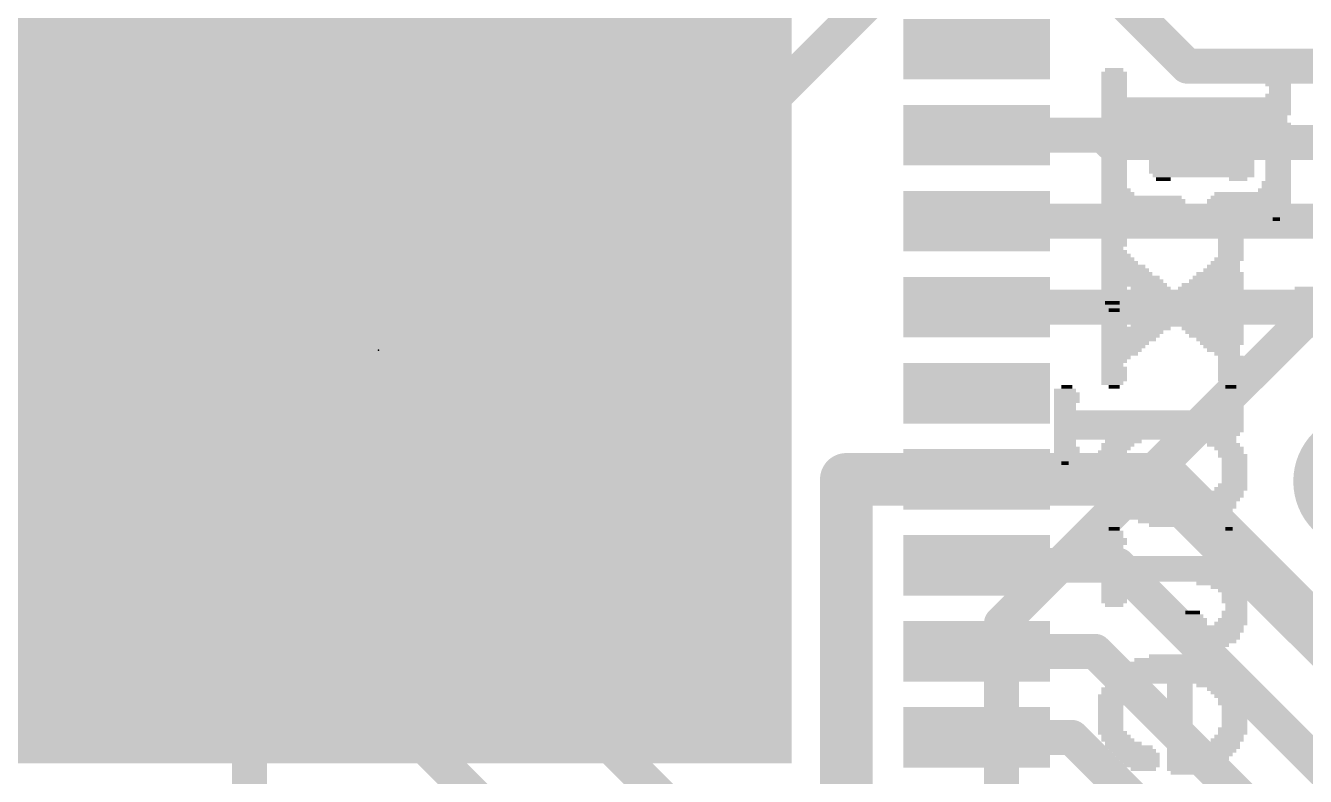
# Model space of a CAD drawing. Extents: x -0.1 to 35.7, y -0.1 to 17.9.
# Drawn here: x 17.76 to 25.2, y 5.91 to 10.27 of the extents above; entities that cross this region are included whole.
import ezdxf

# ---------------------------------------------------------------- set-up
doc = ezdxf.new("R2010")
doc.units = 0
for name, color, linetype in [('1', 12, 'CONTINUOUS'), ('16', 132, 'CONTINUOUS'), ('18', 110, 'CONTINUOUS'), ('200', 40, 'CONTINUOUS'), ('23', 40, 'CONTINUOUS'), ('29', 253, 'CONTINUOUS')]:
    doc.layers.add(name, color=color, linetype=linetype)

# ---------------------------------------------------------------- blocks, each defined once
blk = doc.blocks.new('RECT')
blk.add_solid([(-0.5, -0.5), (0.5, -0.5), (-0.5, 0.5), (0.5, 0.5)])
blk = doc.blocks.new('ROUNDV')
at = {"const_width": 0.5}
blk.add_lwpolyline([(0, -0.25, 1), (0, 0.25, 1), (0, -0.25)], format="xyb", dxfattribs=at)

msp = doc.modelspace()

# ---------------------------------------------------------------- linework, layer by layer
at = {"layer": '1'}
for points, const_width in [([(23.912, 10.632), (24.511, 10.033)], 0.2032), ([(24.511, 10.033), (26.2255, 10.033)], 0.2032), ([(24.023, 9.632), (23.287, 9.632)], 0.2032), ([(24.0665, 9.5885), (24.023, 9.632)], 0.2032), ([(25.9715, 9.5885), (24.0665, 9.5885)], 0.2032), ([(19.812, 9.271), (19.685, 9.398)], 0.2032), ([(19.812, 8.505), (19.812, 9.271)], 0.2032), ([(23.287, 9.132), (25.7055, 9.132)], 0.2032), ([(23.287, 8.632), (25.5945, 8.632)], 0.2032), ([(19.304, 7.8105), (19.304, 8.382)], 0.2032), ([(19.304, 8.382), (19.812, 8.382)], 0.2032), ([(22.5298, 5.6642), (22.5298, 7.632)], 0.3048), ([(22.5298, 7.632), (23.287, 7.632)], 0.3048), ([(24.372, 7.632), (23.287, 7.632)], 0.3048), ([(24.372, 7.632), (25.9715, 6.0325)], 0.3048), ([(19.062, 4.907), (19.062, 7.505)], 0.2032), ([(23.287, 7.132), (24.11, 7.132)], 0.2032), ([(24.11, 7.132), (25.527, 5.715)], 0.2032), ([(23.287, 6.632), (23.975, 6.632)], 0.2032), ([(23.975, 6.632), (25.0825, 5.5245)], 0.2032), ([(23.84, 6.132), (23.287, 6.132)], 0.2032), ([(23.84, 6.132), (24.638, 5.334)], 0.2032)]:
    msp.add_lwpolyline(points, dxfattribs=dict(at, const_width=const_width))
for points, const_width in [([(24.511, 10.0838, 1), (24.511, 9.9822)], 0.1016), ([(24.4751, 9.9971, 1), (24.5469, 10.0689)], 0.1016), ([(23.287, 9.6828, 1), (23.287, 9.5812)], 0.1016), ([(24.0589, 9.6679, 1), (23.9871, 9.5961)], 0.1016), ([(24.0665, 9.6393, 1), (24.0665, 9.5377)], 0.1016), ([(24.023, 9.5812, 1), (24.023, 9.6828)], 0.1016), ([(24.0306, 9.5526, 1), (24.1024, 9.6244)], 0.1016), ([(19.7209, 9.4339, 1), (19.6491, 9.3621)], 0.1016), ([(19.8628, 9.271, 1), (19.7612, 9.271)], 0.1016), ([(19.7761, 9.2351, 1), (19.8479, 9.3069)], 0.1016), ([(23.287, 9.1828, 1), (23.287, 9.0812)], 0.1016), ([(23.287, 8.6828, 1), (23.287, 8.5812)], 0.1016), ([(19.7612, 8.505, 1), (19.8628, 8.505)], 0.1016), ([(19.3548, 8.382, 1), (19.2532, 8.382)], 0.1016), ([(19.304, 8.4328, 1), (19.304, 8.3312)], 0.1016), ([(19.812, 8.3312, 1), (19.812, 8.4328)], 0.1016), ([(19.2532, 7.8105, 1), (19.3548, 7.8105)], 0.1016), ([(22.606, 7.632, 1), (22.4536, 7.632)], 0.1524), ([(22.5298, 7.7082, 1), (22.5298, 7.5558)], 0.1524), ([(23.287, 7.7082, 1), (23.287, 7.5558)], 0.1524), ([(23.287, 7.5558, 1), (23.287, 7.7082)], 0.1524), ([(24.4259, 7.6859, 1), (24.3181, 7.5781)], 0.1524), ([(24.372, 7.5558, 1), (24.372, 7.7082)], 0.1524), ([(19.1128, 7.505, 1), (19.0112, 7.505)], 0.1016), ([(23.287, 7.1828, 1), (23.287, 7.0812)], 0.1016), ([(24.1459, 7.1679, 1), (24.0741, 7.0961)], 0.1016), ([(24.11, 7.0812, 1), (24.11, 7.1828)], 0.1016), ([(23.287, 6.6828, 1), (23.287, 6.5812)], 0.1016), ([(24.0109, 6.6679, 1), (23.9391, 6.5961)], 0.1016), ([(23.975, 6.5812, 1), (23.975, 6.6828)], 0.1016), ([(23.287, 6.1828, 1), (23.287, 6.0812)], 0.1016), ([(23.8759, 6.1679, 1), (23.8041, 6.0961)], 0.1016), ([(23.84, 6.0812, 1), (23.84, 6.1828)], 0.1016)]:
    msp.add_lwpolyline(points, format="xyb", dxfattribs=dict(at, const_width=const_width))
at = {"layer": '16', "const_width": 0.2032}
for points in [[(14.986, 13.3985), (18.2245, 10.16)], [(21.7805, 10.16), (22.7965, 11.176)], [(20.828, 8.5725), (22.987, 10.7315)], [(18.2245, 10.16), (21.7805, 10.16)], [(26.4795, 9.8425), (23.4315, 6.7945)], [(17.9705, 8.5725), (17.145, 9.398)], [(17.9705, 8.5725), (20.828, 8.5725)], [(15.1765, 7.0485), (20.193, 7.0485)], [(23.4315, 3.81), (20.193, 7.0485)], [(23.4315, 6.7945), (23.4315, 4.826)], [(15.0495, 6.604), (19.558, 6.604)], [(19.558, 6.604), (22.2885, 3.8735)]]:
    msp.add_lwpolyline(points, dxfattribs=at)
at = {"layer": '16', "const_width": 0.1016}
for points in [[(18.2245, 10.2108, 1), (18.2245, 10.1092)], [(21.7805, 10.1092, 1), (21.7805, 10.2108)], [(18.1886, 10.1241, 1), (18.2604, 10.1959)], [(21.7446, 10.1959, 1), (21.8164, 10.1241)], [(17.9705, 8.6233, 1), (17.9705, 8.5217)], [(17.9346, 8.5366, 1), (18.0064, 8.6084)], [(20.7921, 8.6084, 1), (20.8639, 8.5366)], [(20.828, 8.5217, 1), (20.828, 8.6233)], [(20.2289, 7.0844, 1), (20.1571, 7.0126)], [(20.193, 6.9977, 1), (20.193, 7.0993)], [(23.4823, 6.7945, 1), (23.3807, 6.7945)], [(23.3956, 6.8304, 1), (23.4674, 6.7586)], [(19.5939, 6.6399, 1), (19.5221, 6.5681)], [(19.558, 6.5532, 1), (19.558, 6.6548)]]:
    msp.add_lwpolyline(points, format="xyb", dxfattribs=at)
at = {"layer": '23'}
msp.add_point((19.812, 8.382), dxfattribs=at)

# ---------------------------------------------------------------- block references
at = {"layer": '1', "xscale": 4.7, "yscale": 4.7}
msp.add_blockref('RECT', (19.812, 8.382), dxfattribs=at)
at = {"layer": '1', "xscale": 0.75, "yscale": 0.25, "rotation": 180}
for p in [(23.287, 10.132), (23.287, 9.632), (23.287, 9.132), (23.287, 8.632), (23.287, 8.132), (23.287, 7.632), (23.287, 7.132), (23.287, 6.632), (23.287, 6.132)]:
    msp.add_blockref('RECT', p, dxfattribs=at)
at = {"layer": '18', "xscale": 0.8001, "yscale": 0.8001}
for p in [(19.685, 9.398), (19.685, 9.398), (19.304, 7.8105), (19.304, 7.8105), (21.5265, 7.5565), (21.5265, 7.5565), (25.527, 7.62), (25.527, 7.62)]:
    msp.add_blockref('ROUNDV', p, dxfattribs=at)
at = {"layer": '200', "yscale": 0.0212}
for p, xscale in [((24.0867, 9.9903), 0.1482), ((24.0867, 9.9691), 0.1482), ((24.0867, 10.0114), 0.1058), ((25.0392, 9.9903), 0.1482), ((25.0392, 9.9691), 0.1482), ((25.0392, 10.0114), 0.1058), ((24.0867, 9.9479), 0.1482), ((24.0867, 9.9268), 0.1482), ((24.0867, 9.9056), 0.1482), ((24.0867, 9.8844), 0.1482), ((25.0392, 9.9479), 0.1482), ((25.0392, 9.9268), 0.1482), ((25.0497, 9.9056), 0.127), ((25.0497, 9.8844), 0.127), ((24.0867, 9.8633), 0.1482), ((24.5629, 9.8421), 1.1006), ((24.5629, 9.8209), 1.1006), ((25.0392, 9.8633), 0.1482), ((24.5629, 9.7998), 1.1006), ((24.5629, 9.7786), 1.1006), ((24.5629, 9.7574), 1.1006), ((24.5524, 9.7363), 1.0795), ((24.5524, 9.7151), 1.0795), ((24.5629, 9.6939), 1.1006), ((24.1079, 9.6728), 0.1905), ((24.5841, 9.6728), 0.1693), ((25.018, 9.6728), 0.1905), ((24.0867, 9.6516), 0.1482), ((24.0867, 9.6304), 0.1482), ((24.0867, 9.6093), 0.1482), ((24.0867, 9.5881), 0.1482), ((24.5947, 9.6516), 0.1482), ((24.5947, 9.6304), 0.1482), ((24.5947, 9.6093), 0.1482), ((24.5947, 9.5881), 0.1482), ((25.0286, 9.6516), 0.1693), ((25.0392, 9.6304), 0.1482), ((25.0392, 9.6093), 0.1482), ((25.0392, 9.5881), 0.1482), ((24.0867, 9.567), 0.1482), ((24.0867, 9.5458), 0.1482), ((24.0867, 9.5246), 0.1482), ((24.5947, 9.5246), 0.1905), ((24.5947, 9.567), 0.1482), ((24.5947, 9.5458), 0.1482), ((25.0392, 9.567), 0.1482), ((25.0392, 9.5458), 0.1482), ((25.0392, 9.5246), 0.1482), ((24.0867, 9.5035), 0.1482), ((24.0867, 9.4823), 0.1482), ((24.0867, 9.4611), 0.1482), ((24.0867, 9.44), 0.1482), ((24.5947, 9.4823), 0.6138), ((24.5947, 9.4611), 0.6138), ((24.5947, 9.44), 0.6138), ((24.5947, 9.5035), 0.5715), ((25.0392, 9.5035), 0.1482), ((25.0392, 9.4823), 0.1482), ((25.0392, 9.4611), 0.1482), ((25.0392, 9.44), 0.1482), ((24.0867, 9.4188), 0.1482), ((24.0867, 9.3976), 0.1482), ((24.0867, 9.3765), 0.1482), ((24.5947, 9.4188), 0.6138), ((24.6053, 9.3976), 0.5926), ((24.3724, 9.3765), 0.0847), ((24.8063, 9.3765), 0.1058), ((25.0392, 9.4188), 0.1482), ((25.0392, 9.3976), 0.1482), ((25.0392, 9.3765), 0.1482), ((24.0867, 9.3553), 0.1482), ((24.0867, 9.3341), 0.1482), ((24.0973, 9.313), 0.1693), ((24.1079, 9.2918), 0.1905), ((24.891, 9.2918), 0.4445), ((25.018, 9.313), 0.1905), ((25.0286, 9.3553), 0.1693), ((25.0286, 9.3341), 0.1693), ((24.2454, 9.2706), 0.4656), ((24.256, 9.2495), 0.4868), ((24.256, 9.2283), 0.4868), ((24.8698, 9.2495), 0.4868), ((24.8698, 9.2283), 0.4868), ((24.8804, 9.2706), 0.4656), ((24.256, 9.2071), 0.4868), ((24.256, 9.186), 0.4868), ((24.256, 9.1648), 0.4868), ((24.256, 9.1436), 0.4445), ((24.8698, 9.2071), 0.4868), ((24.8698, 9.186), 0.4868), ((24.8698, 9.1648), 0.4445), ((25.0286, 9.1436), 0.0423), ((24.0867, 9.0801), 0.1058), ((24.0761, 9.059), 0.127), ((24.0867, 9.0378), 0.1482), ((24.0867, 9.0166), 0.1482), ((24.0867, 8.9955), 0.1482), ((24.764, 9.0378), 0.1482), ((24.764, 9.0166), 0.1482), ((24.764, 8.9955), 0.1482), ((24.764, 9.059), 0.1058), ((24.0761, 8.9743), 0.127), ((24.0867, 8.9531), 0.1482), ((24.0973, 8.932), 0.1693), ((24.764, 8.9743), 0.1482), ((24.764, 8.9531), 0.1482), ((24.764, 8.932), 0.1482), ((24.1396, 8.8685), 0.254), ((24.1502, 8.8473), 0.2752), ((24.1079, 8.9108), 0.1905), ((24.1185, 8.8896), 0.2117), ((24.7111, 8.8473), 0.2117), ((24.7217, 8.8685), 0.1905), ((24.7323, 8.8896), 0.1693), ((24.7534, 8.9108), 0.1693), ((24.1608, 8.8261), 0.2963), ((24.182, 8.805), 0.3387), ((24.1925, 8.7838), 0.3598), ((24.6793, 8.7838), 0.3175), ((24.6899, 8.805), 0.2963), ((24.7005, 8.8261), 0.2752), ((24.2031, 8.7626), 0.381), ((24.0867, 8.7415), 0.1482), ((24.0867, 8.7203), 0.1482), ((24.0867, 8.6992), 0.1482), ((24.2984, 8.7415), 0.2328), ((24.5206, 8.7203), 0.635), ((24.4359, 8.6992), 0.4233), ((24.6476, 8.7415), 0.381), ((24.6582, 8.7626), 0.3598), ((24.764, 8.6992), 0.1482), ((25.9281, 8.6992), 1.6721), ((25.9387, 8.7203), 1.6509), ((25.9493, 8.7415), 1.6298), ((24.0761, 8.678), 0.127), ((24.0761, 8.6568), 0.0847), ((24.4465, 8.678), 0.3598), ((24.4465, 8.6568), 0.3175), ((24.4359, 8.6357), 0.254), ((24.764, 8.678), 0.1482), ((24.764, 8.6568), 0.1058), ((25.9175, 8.678), 1.6933), ((25.9281, 8.6568), 1.7144), ((25.9281, 8.6357), 1.7144), ((24.0761, 8.5933), 0.127), ((24.0867, 8.5722), 0.1482), ((24.0867, 8.551), 0.1482), ((24.0867, 8.6145), 0.0635), ((24.4359, 8.551), 0.4657), ((24.4359, 8.5722), 0.381), ((24.4359, 8.5933), 0.3387), ((24.4359, 8.6145), 0.2963), ((24.764, 8.5722), 0.1482), ((24.764, 8.551), 0.1482), ((24.764, 8.5933), 0.1058), ((25.9387, 8.6145), 1.7356), ((25.9387, 8.5933), 1.7356), ((25.9493, 8.5722), 1.7568), ((25.9599, 8.551), 1.7779), ((24.0867, 8.5298), 0.1482), ((24.2137, 8.5087), 0.4022), ((24.1925, 8.4875), 0.3598), ((24.182, 8.4663), 0.3387), ((24.51, 8.5298), 0.6561), ((24.6582, 8.5087), 0.3598), ((24.6688, 8.4875), 0.3387), ((24.6793, 8.4663), 0.3175), ((26.108, 8.5298), 2.0319), ((26.108, 8.5087), 1.9896), ((25.7165, 8.4875), 1.1641), ((25.7165, 8.4663), 1.1218), ((24.1714, 8.4452), 0.3175), ((24.1502, 8.424), 0.2752), ((24.1396, 8.4028), 0.254), ((24.7005, 8.4452), 0.2752), ((24.7111, 8.424), 0.254), ((24.7111, 8.4028), 0.2117), ((24.129, 8.3817), 0.2328), ((24.0867, 8.3182), 0.1482), ((24.1185, 8.3605), 0.2117), ((24.0973, 8.3393), 0.1693), ((24.7217, 8.3817), 0.1905), ((24.7428, 8.3605), 0.1482), ((24.764, 8.3393), 0.1482), ((24.764, 8.3182), 0.1482), ((24.0761, 8.297), 0.127), ((24.0867, 8.2758), 0.1482), ((24.0867, 8.2547), 0.1482), ((24.764, 8.297), 0.1482), ((24.764, 8.2758), 0.1482), ((24.764, 8.2547), 0.1482), ((23.8115, 8.17), 0.0635), ((24.0867, 8.2335), 0.1482), ((24.0867, 8.2123), 0.1482), ((24.0761, 8.1912), 0.127), ((24.0867, 8.17), 0.0635), ((24.764, 8.2335), 0.1482), ((24.764, 8.2123), 0.1482), ((24.764, 8.1912), 0.1058), ((24.764, 8.17), 0.0635), ((23.8115, 8.1277), 0.1482), ((23.8115, 8.1065), 0.1482), ((23.801, 8.1488), 0.127), ((24.764, 8.1277), 0.1482), ((24.764, 8.1065), 0.1482), ((24.764, 8.1488), 0.1058), ((23.8115, 8.0853), 0.1482), ((23.801, 8.0642), 0.127), ((23.801, 8.043), 0.127), ((24.2878, 8.0218), 1.1006), ((24.764, 8.0853), 0.1482), ((24.764, 8.0642), 0.1482), ((24.7746, 8.043), 0.127), ((24.2878, 8.0007), 1.1006), ((24.2878, 7.9795), 1.1006), ((24.2878, 7.9583), 1.1006), ((24.2772, 7.8949), 1.0795), ((24.2666, 7.8737), 1.0583), ((24.2878, 7.9372), 1.1006), ((24.2878, 7.916), 1.1006), ((23.8115, 7.8102), 0.1482), ((23.801, 7.8525), 0.127), ((23.801, 7.8314), 0.127), ((24.1079, 7.8314), 0.1905), ((24.0973, 7.8102), 0.1693), ((24.1396, 7.8525), 0.2117), ((24.6793, 7.8525), 0.2328), ((24.7217, 7.8314), 0.1905), ((24.7534, 7.8102), 0.1693), ((23.8115, 7.789), 0.1482), ((23.8115, 7.7679), 0.1482), ((23.8115, 7.7467), 0.1058), ((23.801, 7.7255), 0.0423), ((24.0655, 7.7679), 0.1482), ((24.0655, 7.7467), 0.1482), ((24.0655, 7.7255), 0.1482), ((24.0761, 7.789), 0.1693), ((24.764, 7.789), 0.1482), ((24.7746, 7.7679), 0.1693), ((24.7852, 7.7467), 0.1482), ((24.7852, 7.7255), 0.1482), ((24.0655, 7.7044), 0.1482), ((24.0655, 7.6832), 0.1482), ((24.0655, 7.662), 0.1482), ((24.7852, 7.7044), 0.1482), ((24.7852, 7.6832), 0.1482), ((24.7852, 7.662), 0.1482), ((24.0655, 7.6409), 0.1482), ((24.0761, 7.6197), 0.1693), ((24.0761, 7.5985), 0.1693), ((24.0973, 7.5774), 0.1693), ((24.764, 7.5774), 0.1905), ((24.7746, 7.5985), 0.1693), ((24.7852, 7.6409), 0.1482), ((24.7852, 7.6197), 0.1482), ((24.1079, 7.5562), 0.1905), ((24.1925, 7.5139), 0.3175), ((24.1396, 7.535), 0.2117), ((24.6688, 7.5139), 0.2963), ((24.7217, 7.535), 0.2328), ((24.7428, 7.5562), 0.1905), ((24.4254, 7.4927), 0.7408), ((24.4359, 7.4715), 0.7196), ((24.4359, 7.4504), 0.6773), ((24.4359, 7.4292), 0.5926), ((24.4359, 7.408), 0.5503), ((24.4465, 7.3869), 0.4445), ((24.4465, 7.3657), 0.3175), ((24.0761, 7.3234), 0.127), ((24.0761, 7.3022), 0.127), ((24.0867, 7.281), 0.1482), ((24.0867, 7.3445), 0.0635), ((24.764, 7.3022), 0.1482), ((24.764, 7.281), 0.1482), ((24.764, 7.3234), 0.1058), ((24.7534, 7.3445), 0.0423), ((24.0867, 7.2599), 0.1482), ((24.0761, 7.2387), 0.127), ((24.0761, 7.2175), 0.127), ((24.764, 7.2599), 0.1482), ((24.764, 7.2387), 0.1482), ((24.764, 7.2175), 0.1482), ((24.0867, 7.1964), 0.1482), ((24.4254, 7.1752), 0.8255), ((24.4254, 7.154), 0.8255), ((24.4254, 7.1329), 0.8255), ((24.7428, 7.1964), 0.1905), ((24.4254, 7.1117), 0.8255), ((24.4254, 7.0905), 0.8255), ((24.4148, 7.0694), 0.8043), ((24.0761, 7.0059), 0.127), ((24.0761, 6.9847), 0.127), ((24.4042, 7.0482), 0.7831), ((24.0973, 7.0271), 0.1693), ((24.6899, 7.0271), 0.254), ((24.7428, 7.0059), 0.1905), ((24.764, 6.9847), 0.1482), ((24.0867, 6.9636), 0.1482), ((24.0867, 6.9424), 0.1482), ((24.0867, 6.9212), 0.1482), ((24.7852, 6.9636), 0.1482), ((24.7852, 6.9424), 0.1482), ((24.7852, 6.9212), 0.1482), ((24.0867, 6.9001), 0.1058), ((24.5418, 6.8366), 0.127), ((24.5418, 6.8577), 0.0847), ((24.7852, 6.8577), 0.1482), ((24.7852, 6.8366), 0.1482), ((24.7958, 6.9001), 0.127), ((24.7958, 6.8789), 0.127), ((24.637, 6.7731), 0.4022), ((24.5418, 6.8154), 0.1693), ((24.5418, 6.7942), 0.1693), ((24.764, 6.7942), 0.1905), ((24.7746, 6.8154), 0.1693), ((24.637, 6.7519), 0.4022), ((24.637, 6.7307), 0.3598), ((24.637, 6.7096), 0.3598), ((24.637, 6.6884), 0.3175), ((24.6264, 6.6672), 0.254), ((24.6158, 6.6461), 0.1905), ((24.4254, 6.5402), 0.5715), ((24.4148, 6.5614), 0.508), ((24.4042, 6.5826), 0.4022), ((24.4148, 6.6037), 0.254), ((24.4148, 6.4767), 0.7196), ((24.4148, 6.4979), 0.6773), ((24.4148, 6.5191), 0.635), ((24.1185, 6.4132), 0.2117), ((24.1079, 6.3921), 0.1905), ((24.4148, 6.4556), 0.762), ((24.1608, 6.4344), 0.254), ((24.4677, 6.4344), 0.1482), ((24.4677, 6.4132), 0.1482), ((24.4677, 6.3921), 0.1482), ((24.6899, 6.4344), 0.254), ((24.7217, 6.4132), 0.1905), ((24.7428, 6.3921), 0.1905), ((24.0867, 6.3709), 0.1905), ((24.0761, 6.3497), 0.1693), ((24.0761, 6.3286), 0.1693), ((24.4677, 6.3709), 0.1482), ((24.4677, 6.3497), 0.1482), ((24.4677, 6.3286), 0.1482), ((24.7534, 6.3709), 0.1693), ((24.7746, 6.3497), 0.1693), ((24.7746, 6.3286), 0.1693), ((24.0655, 6.3074), 0.1482), ((24.0655, 6.2862), 0.1482), ((24.0655, 6.2651), 0.1482), ((24.0655, 6.2439), 0.1482), ((24.4677, 6.3074), 0.1482), ((24.4677, 6.2862), 0.1482), ((24.4677, 6.2651), 0.1482), ((24.4677, 6.2439), 0.1482), ((24.7852, 6.3074), 0.1482), ((24.7852, 6.2862), 0.1482), ((24.7852, 6.2651), 0.1482), ((24.7852, 6.2439), 0.1482), ((24.0655, 6.2228), 0.1482), ((24.0655, 6.2016), 0.1482), ((24.0655, 6.1804), 0.1482), ((24.4677, 6.2228), 0.1482), ((24.4677, 6.2016), 0.1482), ((24.4677, 6.1804), 0.1482), ((24.7746, 6.1804), 0.1693), ((24.7852, 6.2228), 0.1482), ((24.7852, 6.2016), 0.1482), ((24.0761, 6.1593), 0.1693), ((24.0973, 6.1381), 0.1693), ((24.1079, 6.1169), 0.1905), ((24.1396, 6.0958), 0.2117), ((24.4677, 6.1593), 0.1482), ((24.4677, 6.1381), 0.1482), ((24.4677, 6.1169), 0.1482), ((24.4677, 6.0958), 0.1482), ((24.7111, 6.0958), 0.2117), ((24.7428, 6.1169), 0.1905), ((24.7534, 6.1381), 0.1693), ((24.7746, 6.1593), 0.1693), ((24.1714, 6.0746), 0.2752), ((24.1925, 6.0534), 0.2752), ((24.2137, 6.0323), 0.2752), ((24.5947, 6.0534), 0.4022), ((24.5841, 6.0323), 0.381), ((24.6053, 6.0746), 0.4233), ((24.2243, 6.0111), 0.254), ((24.2349, 5.9899), 0.2328), ((24.2454, 5.9688), 0.2117), ((24.256, 5.9476), 0.1482), ((24.5629, 5.9899), 0.3387), ((24.5735, 6.0111), 0.3598), ((24.5418, 5.9688), 0.2963), ((24.5206, 5.9476), 0.254), ((24.4994, 5.9264), 0.1693)]:
    msp.add_blockref('RECT', p, dxfattribs=dict(at, xscale=xscale))
at = {"layer": '29', "xscale": 4.8016, "yscale": 4.8016}
msp.add_blockref('RECT', (19.812, 8.382), dxfattribs=at)
at = {"layer": '29', "xscale": 0.8516, "yscale": 0.3516, "rotation": 180}
for p in [(23.287, 10.132), (23.287, 9.632), (23.287, 9.132), (23.287, 8.632), (23.287, 8.132), (23.287, 7.632), (23.287, 7.132), (23.287, 6.632), (23.287, 6.132)]:
    msp.add_blockref('RECT', p, dxfattribs=at)

doc.saveas('drawing.dxf')
